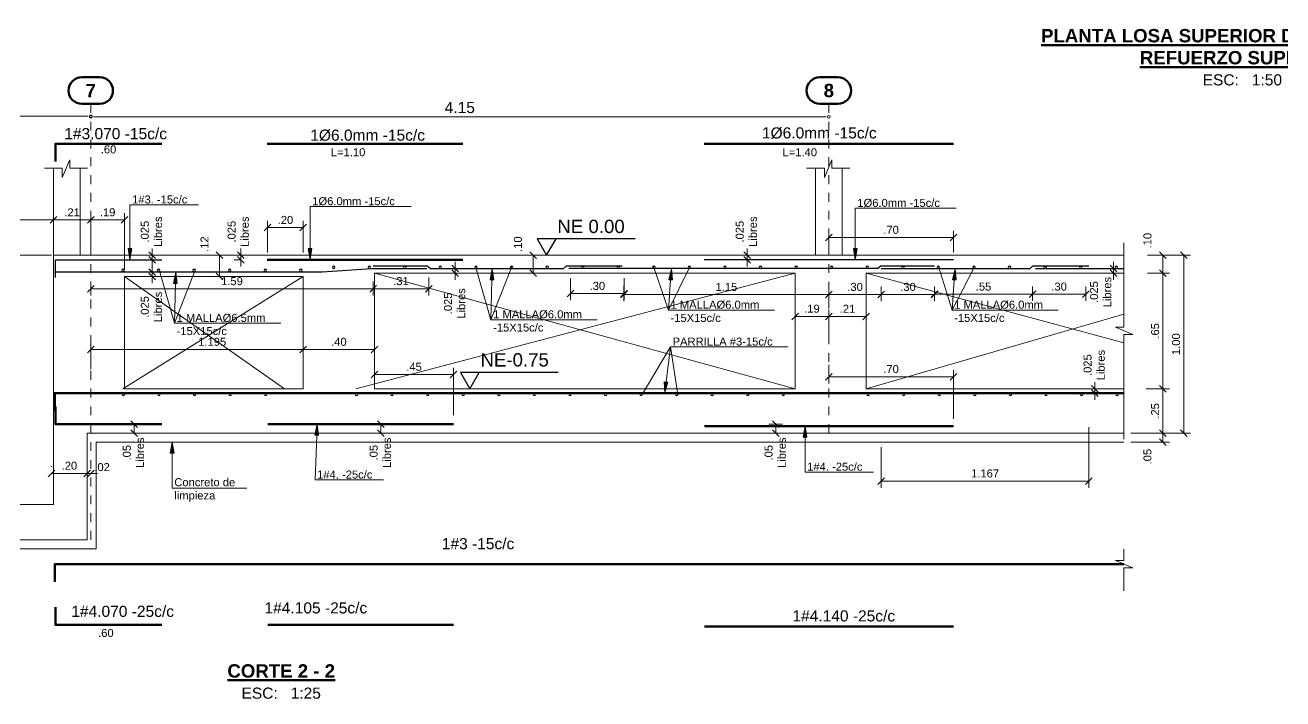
# Model space of a CAD drawing. Header units: metres. Extents: x 1.9 to 93.5, y 3.6 to 60.4.
# Drawn here: x 9.6 to 23.74, y 3.64 to 11.21 of the extents above; entities that cross this region are included whole.
import ezdxf

# ---------------------------------------------------------------- set-up
doc = ezdxf.new("R2010")
doc.units = ezdxf.units.M
doc.linetypes.add('-PYD EJES', pattern=[0.02, 0.0125, -0.0025, 0.0025, -0.0025])
for name, color, linetype, lineweight in [('3059-TOA-LOS-1_4_dwg-1', 7, 'Continuous', 20), ('COTAEJE', 9, 'Continuous', 13), ('COTAEJE-1', 7, 'Continuous', 9), ('COTAS', 9, 'Continuous', 13), ('COTAS-1', 7, 'Continuous', 9), ('EJES', 1, '-PYD EJES', 9), ('LINEAD', 7, 'Continuous', 20), ('REFUERZOM', 2, 'Continuous', 30), ('REFUERZOS', 3, 'Continuous', 50), ('TEXEJES', 3, 'Continuous', 50), ('TEXEJES-1', 7, 'Continuous', 50), ('TEXTOD', 7, 'Continuous', 20), ('TEXTOG', 3, 'Continuous', 50), ('TEXTOM', 2, 'Continuous', 30), ('TEXTOM-1', 7, 'Continuous', 30), ('VARIOS', 8, 'Continuous', 9), ('VARIOS-2', 7, 'Continuous', 9)]:
    doc.layers.add(name, color=color, linetype=linetype, lineweight=lineweight)
doc.styles.add('Swis721 Ex BT', font='swisse.ttf', dxfattribs={"height": 0.045})
doc.styles.add('Swis721 Ex BT_1', font='swisse.ttf', dxfattribs={"height": 0.075})
doc.styles.add('Swis721 Ex BT_2', font='swisse.ttf', dxfattribs={"height": 0.0625})
doc.styles.add('Swis721 Ex BT_B', font='swisseb.ttf', dxfattribs={"height": 0.075})
doc.styles.add('Swis721 Ex BT_B_1', font='swisseb.ttf', dxfattribs={"height": 0.15})
doc.styles.add('Swis721 LtEx BT', font='swissel.ttf', dxfattribs={"height": 0.0625})
doc.styles.add('Swis721 LtEx BT_1', font='swissel.ttf', dxfattribs={"height": 0.045})
doc.styles.add('Swis721 LtEx BT_4', font='swissel.ttf', dxfattribs={"height": 0.125})

# ---------------------------------------------------------------- blocks, each defined once
blk = doc.blocks.new('3059-TOA-LOS-1_4_dwg__U20-4209255-19_ZI_ALL_Estructura_TOA_LOS-1_4')
at = {"layer": 'TEXEJES'}
for p, q in [((-0.1627, -0.0375), (-0.0627, -0.0375)), ((-0.0627, -0.1875), (-0.1627, -0.1875))]:
    blk.add_line(p, q, dxfattribs=at)
for centre, start, end in [((-0.1627, -0.1125), 90, 270), ((-0.0627, -0.1125), 270, 90)]:
    blk.add_arc(centre, 0.075, start, end, dxfattribs=at)
blk = doc.blocks.new('3059-TOA-LOS-1_4_dwg__Dot-4209256-19_ZI_ALL_Estructura_TOA_LOS-1_4')
at = {"layer": 'COTAEJE'}
blk.add_line((-0.5, 0), (-1, 0), dxfattribs=at)
for start, end in [(360, 180), (180, 360)]:
    blk.add_arc((0, 0), 0.25, start, end, dxfattribs=at)
blk = doc.blocks.new('3059-TOA-LOS-1_4_dwg__U23-4209258-19_ZI_ALL_Estructura_TOA_LOS-1_4')
at = {"layer": 'TEXTOM', "flags": 128}
blk.add_lwpolyline([(0.6378, 0.3819), (0.0881, 0.3819), (0.141, 0.2903), (0.1938, 0.3819)], dxfattribs=at)
blk = doc.blocks.new('3059-TOA-LOS-1_4_dwg__Oblique-4209254-19_ZI_ALL_Estructura_TOA_LOS-1_4')
at = {"layer": 'COTAS'}
blk.add_line((-0.5, -0.5), (0.5, 0.5), dxfattribs=at)
blk = doc.blocks.new('3059-TOA-LOS-1_4_dwg__U223-4209259-19_ZI_ALL_Estructura_TOA_LOS-1_4')
at = {"layer": 'REFUERZOM'}
blk.add_circle((0, 0), 0.00702, dxfattribs=at)
blk = doc.blocks.new('3059-TOA-LOS-1_4_dwg__U224-4209260-19_ZI_ALL_Estructura_TOA_LOS-1_4')
for p in [(0, 0), (0.2, 0), (0.4, 0), (0.6, 0), (0.8, 0), (1, 0), (1.2, 0), (1.4, 0), (1.6, 0), (1.8, 0), (2, 0), (2.2, 0), (2.4, 0), (2.6, 0), (2.8, 0), (3, 0), (3.2, 0), (3.4, 0), (3.6, 0), (3.8, 0), (4, 0), (4.2, 0), (4.4, 0)]:
    blk.add_blockref('3059-TOA-LOS-1_4_dwg__U223-4209259-19_ZI_ALL_Estructura_TOA_LOS-1_4', p)
blk = doc.blocks.new('3059-TOA-LOS-1_4_dwg__U231-4209265-19_ZI_ALL_Estructura_TOA_LOS-1_4')
at = {"layer": 'REFUERZOM'}
blk.add_circle((0, 0), 0.00702, dxfattribs=at)
blk = doc.blocks.new('3059-TOA-LOS-1_4_dwg__U232-4209266-19_ZI_ALL_Estructura_TOA_LOS-1_4')
for p in [(0, 0), (0.2, 0), (0.4, 0), (0.6, 0), (0.8, 0)]:
    blk.add_blockref('3059-TOA-LOS-1_4_dwg__U231-4209265-19_ZI_ALL_Estructura_TOA_LOS-1_4', p)
blk = doc.blocks.new('3059-TOA-LOS-1_4_dwg__U233-4209267-19_ZI_ALL_Estructura_TOA_LOS-1_4')
at = {"layer": 'REFUERZOM'}
blk.add_circle((0, 0), 0.00702, dxfattribs=at)
blk = doc.blocks.new('3059-TOA-LOS-1_4_dwg__U234-4209268-19_ZI_ALL_Estructura_TOA_LOS-1_4')
for p in [(0, 0), (0.2, 0), (0.4, 0), (0.6, 0), (0.8, 0), (1, 0), (1.2, 0), (1.4, 0), (1.6, 0), (1.8, 0), (2, 0), (2.2, 0), (2.4, 0)]:
    blk.add_blockref('3059-TOA-LOS-1_4_dwg__U233-4209267-19_ZI_ALL_Estructura_TOA_LOS-1_4', p)
blk = doc.blocks.new('3059-TOA-LOS-1_4_dwg__U221-4209269-19_ZI_ALL_Estructura_TOA_LOS-1_4')
at = {"layer": 'REFUERZOM'}
blk.add_circle((0, 0), 0.00702, dxfattribs=at)
blk = doc.blocks.new('3059-TOA-LOS-1_4_dwg__U222-4209270-19_ZI_ALL_Estructura_TOA_LOS-1_4')
for p in [(0, 0), (0.2, 0), (0.4, 0), (0.6, 0), (0.8, 0), (1, 0), (1.2, 0), (1.4, 0)]:
    blk.add_blockref('3059-TOA-LOS-1_4_dwg__U221-4209269-19_ZI_ALL_Estructura_TOA_LOS-1_4', p)
blk = doc.blocks.new('3059-TOA-LOS-1_4_dwg__Oblique-4209271-19_ZI_ALL_Estructura_TOA_LOS-1_4')
at = {"layer": 'COTAS'}
blk.add_line((-0.5, -0.5), (0.5, 0.5), dxfattribs=at)
blk = doc.blocks.new('3059-TOA-LOS-1_4_dwg__U225-4209272-19_ZI_ALL_Estructura_TOA_LOS-1_4')
at = {"layer": 'REFUERZOM'}
blk.add_circle((0, 0), 0.00702, dxfattribs=at)
blk = doc.blocks.new('3059-TOA-LOS-1_4_dwg__U226-4209273-19_ZI_ALL_Estructura_TOA_LOS-1_4')
for p in [(0, 0), (0.2, 0), (0.4, 0), (0.6, 0), (0.8, 0), (1, 0)]:
    blk.add_blockref('3059-TOA-LOS-1_4_dwg__U225-4209272-19_ZI_ALL_Estructura_TOA_LOS-1_4', p)
blk = doc.blocks.new('3059-TOA-LOS-1_4_dwg_A$C24465bb3-4209274-19_ZI_ALL_Estructura_TOA_LOS-1_4')
at = {"layer": 'COTAEJE'}
for points in [[(0.1909, -0.5763), (0.1701, -0.5755), (0.1829, -0.5134)], [(2.9365, -0.5859), (2.9157, -0.5859), (2.9261, -0.5234)], [(-0.6219, -0.6759), (-0.6428, -0.6759), (-0.6323, -0.6134)]]:
    blk.add_hatch(color=256, dxfattribs=at).paths.add_polyline_path(points)
at = {"layer": 'TEXTOD'}
for points in [[(-0.8697, 0.4116), (-0.8801, 0.4741), (-0.8593, 0.4741)], [(0.1434, 0.4116), (0.133, 0.4741), (0.1538, 0.4741)], [(3.2082, 0.4116), (3.1978, 0.4741), (3.2187, 0.4741)], [(1.1762, 0.2979), (1.1554, 0.2984), (1.1673, 0.3607)], [(2.1805, 0.2976), (2.1597, 0.2991), (2.1747, 0.3607)], [(3.7755, 0.2976), (3.7547, 0.2991), (3.7696, 0.3606)], [(-0.6034, 0.2779), (-0.6242, 0.2784), (-0.6123, 0.3407)]]:
    blk.add_hatch(color=256, dxfattribs=at).paths.add_polyline_path(points)
at = {"layer": 'VARIOS'}
blk.add_hatch(color=256, dxfattribs=at).paths.add_polyline_path([(2.1372, -0.3375), (2.1346, -0.2742), (2.1553, -0.2768)])
at = {"layer": 'COTAEJE'}
for p, q in [((-2.97, 1.2179), (-1.12, 1.2179)), ((-1.06, 1.2145), (3.03, 1.2145)), ((0.1701, -0.5755), (0.1829, -0.5134)), ((0.1829, -0.5134), (0.1909, -0.5763)), ((2.9157, -0.5859), (2.9261, -0.5234)), ((2.9261, -0.5234), (2.9365, -0.5859)), ((-0.6428, -0.6759), (-0.6323, -0.6134)), ((-0.6323, -0.6134), (-0.6219, -0.6759)), ((0.1909, -0.5763), (0.1701, -0.5755)), ((2.9365, -0.5859), (2.9157, -0.5859)), ((-0.6219, -0.6759), (-0.6428, -0.6759))]:
    blk.add_line(p, q, dxfattribs=at)
at = {"layer": 'COTAEJE', "flags": 128}
for points in [[(0.1805, -0.5759), (0.1709, -0.8263), (0.1809, -0.8263), (0.5558, -0.8263)], [(2.9261, -0.5859), (2.9261, -0.7822), (2.9361, -0.7822), (3.311, -0.7822)], [(-0.6323, -0.6759), (-0.6323, -0.8723), (-0.6223, -0.8723), (-0.2126, -0.8723)]]:
    blk.add_lwpolyline(points, dxfattribs=at)
at = {"layer": 'COTAS'}
for p, q in [((-0.9, 0.3566), (-0.9, 0.6723)), ((-0.0954, 0.4516), (-0.0954, 0.6293)), ((-0.0954, 0.5918), (0.105, 0.5918)), ((0.105, 0.4516), (0.105, 0.6293)), ((3.06, 0.4516), (3.06, 0.5736)), ((3.76, 0.4516), (3.76, 0.5736)), ((3.76, 0.5361), (3.06, 0.5361)), ((-0.7854, 0.4366), (-0.7075, 0.4366)), ((-0.4052, 0.4366), (-0.4027, 0.4366)), ((-0.3652, 0.4366), (-0.3652, 0.3166)), ((-0.2504, 0.4366), (-0.2834, 0.4366)), ((1.3575, 0.4366), (1.36, 0.4366)), ((1.3975, 0.4366), (1.3975, 0.3366)), ((2.5595, 0.4366), (2.6374, 0.4366)), ((4.8508, 0.4366), (4.9752, 0.4366)), ((4.8666, 0.4366), (5.0929, 0.4366)), ((5.0554, 0.4366), (5.0554, -0.5634)), ((-0.7854, 0.4116), (-0.7075, 0.4116)), ((-0.2504, 0.4116), (-0.2834, 0.4116)), ((0.9194, 0.3616), (0.9973, 0.3616)), ((2.5595, 0.4116), (2.6374, 0.4116)), ((4.6192, 0.3616), (4.6971, 0.3616)), ((-1.09, 0.2886), (-1.09, 0.21)), ((-0.7854, 0.3416), (-0.7075, 0.3416)), ((-0.7854, 0.3166), (-0.7075, 0.3166)), ((-0.4052, 0.3166), (-0.4027, 0.3166)), ((0.8101, 0.3118), (0.8101, 0.21)), ((0.9194, 0.3366), (0.9973, 0.3366)), ((1.3575, 0.3366), (1.36, 0.3366)), ((1.6081, 0.3076), (1.6081, 0.1835)), ((1.9084, 0.308), (1.9084, 0.1835)), ((4.6192, 0.3366), (4.6971, 0.3366)), ((1.9084, 0.221), (1.6081, 0.221)), ((1.9081, 0.2641), (1.9081, 0.1779)), ((3.06, 0.2641), (3.06, 0.1779)), ((3.06, 0.2554), (3.06, 0.2529)), ((3.655, 0.2605), (3.655, 0.1779)), ((4.5049, 0.2614), (4.5049, 0.1795)), ((3.655, 0.1922), (3.655, 0.1795)), ((2.87, -0.0494), (2.87, 0.1304)), ((3.27, -0.0494), (3.27, 0.1304)), ((-1.09, -0.2034), (-1.09, -0.0558)), ((0.505, -0.0533), (0.505, -0.0558)), ((0.505, -0.2734), (0.505, -0.196)), ((0.95, -0.4623), (0.95, -0.196)), ((3.06, -0.1785), (3.06, -0.2836)), ((3.76, -0.4834), (3.76, -0.2086)), ((0.95, -0.2335), (0.505, -0.2335)), ((3.76, -0.2461), (3.06, -0.2461)), ((4.5155, -0.3134), (4.5934, -0.3134)), ((4.5155, -0.3384), (4.5934, -0.3384)), ((-0.8867, -0.5134), (-0.8088, -0.5134)), ((-0.8867, -0.5634), (-0.8088, -0.5634)), ((-0.8463, -0.5634), (-0.8463, -0.5134)), ((0.5014, -0.5134), (0.5793, -0.5134)), ((0.5014, -0.5634), (0.5793, -0.5634)), ((0.5418, -0.5634), (0.5418, -0.5134)), ((2.7218, -0.5134), (2.7998, -0.5134)), ((2.7218, -0.5634), (2.7998, -0.5634)), ((2.7623, -0.5634), (2.7623, -0.5134)), ((4.5219, -0.5298), (4.5219, -0.8706)), ((4.8619, -0.5634), (5.0929, -0.5634)), ((4.7585, -0.6134), (4.9752, -0.6134)), ((3.355, -0.6422), (3.355, -0.8706)), ((-1.31, -0.7496), (-1.31, -0.7521)), ((-1.09, -0.7496), (-1.09, -0.7521)), ((3.355, -0.8331), (4.5219, -0.8331))]:
    blk.add_line(p, q, dxfattribs=at)
at = {"layer": 'COTAS', "flags": 128}
for points in [[(-1.3, 0.6723), (-1.3, 0.4766)], [(-1.09, 0.6723), (-1.09, 0.4766)], [(4.9752, 0.3366), (4.8508, 0.3366)], [(3.355, 0.1779), (3.355, 0.2605)], [(3.06, 0.1304), (3.06, -0.0494)], [(0.105, -0.0558), (0.105, -0.0533)]]:
    blk.add_lwpolyline(points, close=True, dxfattribs=at)
for points in [[(-3.5, 0.6348), (-3.1, 0.6348), (-3, 0.6348), (-1.3, 0.6348), (-1.09, 0.6348), (-0.9, 0.6348)], [(-0.745, 0.3741), (-0.745, 0.4116), (-0.745, 0.4366), (-0.745, 0.4741)], [(-0.2459, 0.3741), (-0.2459, 0.4116), (-0.2459, 0.4366), (-0.2459, 0.4741)], [(2.5999, 0.3741), (2.5999, 0.4116), (2.5999, 0.4366), (2.5999, 0.4741)], [(4.9377, 0.4366), (4.9377, 0.3366), (4.9377, -0.3134), (4.9377, -0.5634), (4.9377, -0.6134)], [(-0.745, 0.3791), (-0.745, 0.3416), (-0.745, 0.3166), (-0.745, 0.2791)], [(0.9598, 0.3991), (0.9598, 0.3616), (0.9598, 0.3366), (0.9598, 0.2991)], [(4.6596, 0.3991), (4.6596, 0.3616), (4.6596, 0.3366), (4.6596, 0.2991)], [(0.498, 0.2472), (0.498, 0.21), (0.498, 0.2886)], [(0.8101, 0.2475), (0.498, 0.2475), (-1.09, 0.2475)], [(3.655, 0.2154), (3.355, 0.2154), (3.06, 0.2154), (1.9081, 0.2154)], [(3.655, 0.217), (4.2049, 0.217), (4.5049, 0.217)], [(4.2049, 0.2614), (4.2049, 0.1795), (4.2049, 0.211)], [(2.87, 0.0929), (3.06, 0.0929), (3.27, 0.0929)], [(0.505, -0.0933), (0.105, -0.0933), (-1.09, -0.0933)], [(4.5559, -0.3759), (4.5559, -0.3384), (4.5559, -0.3134), (4.5559, -0.2759)], [(4.8508, -0.3134), (4.9752, -0.3134), (4.8441, -0.3134)], [(4.8508, -0.5634), (4.9752, -0.5634), (4.7585, -0.5634)], [(-1.11, -0.7496), (-1.11, -0.7521), (-1.11, -0.7987)], [(-1.1475, -0.7896), (-1.11, -0.7896), (-1.31, -0.7896)], [(-1.11, -0.7896), (-1.09, -0.7896), (-1.0525, -0.7896)]]:
    blk.add_lwpolyline(points, dxfattribs=at)
at = {"layer": 'EJES'}
for p, q in [((-1.09, 1.2869), (-1.09, -1.2177)), ((3.06, 1.2869), (3.06, -0.5901))]:
    blk.add_line(p, q, dxfattribs=at)
at = {"layer": 'LINEAD', "flags": 128}
for points in [[(-1.3, 0.9256), (-1.3, 0.4366), (-1.15, 0.4366), (-1.15, 0.9262)], [(2.985, 0.9256), (2.985, 0.4366), (3.135, 0.4366), (3.135, 0.9262)], [(4.7185, 0.4366), (-1.3, 0.4366), (-1.3, -0.9634), (-3.1, -0.9634), (-3.1, 0.4366), (-4.9038, 0.4366)], [(4.7185, -0.3134), (3.27, -0.3134), (3.27, 0.3366), (4.7185, 0.3366)], [(-4.9038, -0.5634), (-3.3, -0.5634), (-3.3, -1.1634), (-1.11, -1.1634), (-1.11, -0.5634), (4.7185, -0.5634)]]:
    blk.add_lwpolyline(points, dxfattribs=at)
for points in [[(-0.9, 0.3166), (0.105, 0.3166), (0.105, -0.3134), (-0.9, -0.3134)], [(0.505, 0.3366), (2.87, 0.3366), (2.87, -0.3134), (0.505, -0.3134)]]:
    blk.add_lwpolyline(points, close=True, dxfattribs=at)
at = {"layer": 'REFUERZOM'}
for p, q in [((3.76, 0.4116), (2.3586, 0.4116)), ((4.7185, 0.361), (4.2219, 0.361))]:
    blk.add_line(p, q, dxfattribs=at)
at = {"layer": 'REFUERZOM', "flags": 128}
for points in [[(0.8, 0.3611), (0.491, 0.3611), (0.2113, 0.3416), (-1.2932, 0.3416)], [(-1.2887, 0.3116), (-1.2887, 0.3992), (-1.2887, 0.4116), (-0.6907, 0.4116)], [(1.8984, 0.376), (1.5834, 0.3753), (1.5665, 0.3603), (0.8195, 0.3603), (0.8008, 0.3756), (0.498, 0.3756)], [(3.655, 0.3756), (3.352, 0.3756), (3.3352, 0.3616), (1.5981, 0.3616)], [(4.5219, 0.3756), (4.2047, 0.3756), (4.1907, 0.361), (3.355, 0.361)]]:
    blk.add_lwpolyline(points, dxfattribs=at)
at = {"layer": 'REFUERZOS'}
for p, q in [((1.002, 1.063), (-0.098, 1.063)), ((3.76, 1.063), (2.3586, 1.063)), ((-0.098, 0.4116), (1.002, 0.4116)), ((-0.095, -0.5134), (0.95, -0.5134)), ((2.36, -0.5234), (3.76, -0.5234)), ((-0.095, -1.6406), (0.95, -1.6406)), ((2.36, -1.6505), (3.76, -1.6505))]:
    blk.add_line(p, q, dxfattribs=at)
at = {"layer": 'REFUERZOS', "flags": 128}
for points in [[(-1.2887, 0.963), (-1.2887, 1.0507), (-1.2887, 1.063), (-0.6907, 1.063)], [(4.7185, -0.3384), (-1.2925, -0.3384), (-1.2925, -0.4384)], [(-0.69, -0.5134), (-1.289, -0.5134), (-1.289, -0.4134)], [(4.7185, -1.2994), (-1.2925, -1.2994), (-1.2925, -1.3994)], [(-0.69, -1.6406), (-1.289, -1.6406), (-1.289, -1.5406)]]:
    blk.add_lwpolyline(points, dxfattribs=at)
at = {"layer": 'TEXTOD'}
for p, q in [((-0.8697, 0.4116), (-0.8801, 0.4741)), ((-0.8801, 0.4741), (-0.8593, 0.4741)), ((-0.8593, 0.4741), (-0.8697, 0.4116)), ((0.1434, 0.4116), (0.133, 0.4741)), ((0.133, 0.4741), (0.1538, 0.4741)), ((0.1538, 0.4741), (0.1434, 0.4116)), ((3.2082, 0.4116), (3.1978, 0.4741)), ((3.1978, 0.4741), (3.2187, 0.4741)), ((3.2187, 0.4741), (3.2082, 0.4116)), ((1.1554, 0.2984), (1.1673, 0.3607)), ((1.1673, 0.3607), (1.1762, 0.2979)), ((2.1597, 0.2991), (2.1747, 0.3607)), ((2.1747, 0.3607), (2.1805, 0.2976)), ((3.7547, 0.2991), (3.7696, 0.3606)), ((3.7696, 0.3606), (3.7755, 0.2976)), ((-0.6242, 0.2784), (-0.6123, 0.3407)), ((-0.6123, 0.3407), (-0.6034, 0.2779)), ((1.1762, 0.2979), (1.1554, 0.2984)), ((2.1805, 0.2976), (2.1597, 0.2991)), ((3.7755, 0.2976), (3.7547, 0.2991)), ((-0.6034, 0.2779), (-0.6242, 0.2784))]:
    blk.add_line(p, q, dxfattribs=at)
at = {"layer": 'TEXTOD', "flags": 128}
for points in [[(-0.8697, 0.4741), (-0.8697, 0.7194), (-0.8597, 0.7194), (-0.4848, 0.7194)], [(0.1434, 0.4741), (0.1434, 0.7099), (0.1534, 0.7099), (0.711, 0.7099)], [(3.2082, 0.4741), (3.2082, 0.7004), (3.2182, 0.7004), (3.7759, 0.7004)], [(1.2757, 0.3686), (1.1604, 0.0743), (1.0757, 0.3686)], [(2.276, 0.3686), (2.1578, 0.1283), (2.076, 0.3686)], [(3.878, 0.3686), (3.7527, 0.1283), (3.678, 0.3686)], [(-0.5039, 0.3486), (-0.6192, 0.0543), (-0.7039, 0.3486)], [(1.1658, 0.2982), (1.1604, 0.0743), (1.1704, 0.0743), (1.7575, 0.0743)], [(2.1701, 0.2983), (2.1578, 0.1283), (2.1678, 0.1283), (2.7549, 0.1283)], [(3.7651, 0.2983), (3.7527, 0.1283), (3.7627, 0.1283), (4.3498, 0.1283)], [(-0.6138, 0.2782), (-0.6192, 0.0543), (-0.6092, 0.0543), (-0.0221, 0.0543)]]:
    blk.add_lwpolyline(points, dxfattribs=at)
at = {"layer": 'VARIOS'}
for p, q in [((-3.1, 0.4366), (-1.31, 0.4366)), ((-0.91, -0.3134), (0.105, 0.3166)), ((-0.9, 0.3166), (0, -0.3134)), ((0.4, -0.3134), (2.87, 0.3366)), ((0.505, 0.3366), (2.87, -0.3134)), ((3.27, 0.3366), (4.7185, -0.056)), ((3.27, -0.3134), (4.7185, 0.105)), ((2.1372, -0.3375), (2.1346, -0.2742)), ((2.1346, -0.2742), (2.1553, -0.2768)), ((2.1553, -0.2768), (2.1372, -0.3375))]:
    blk.add_line(p, q, dxfattribs=at)
at = {"layer": 'VARIOS', "flags": 128}
for points in [[(-1.35, 0.9256), (-1.25, 0.9256), (-1.25, 0.8742), (-1.2076, 0.9725), (-1.2076, 0.9256), (-1.1076, 0.9256)], [(2.935, 0.9256), (3.035, 0.9256), (3.035, 0.8742), (3.0774, 0.9725), (3.0774, 0.9256), (3.1774, 0.9256)], [(4.7185, -0.5978), (4.7185, -0.0097), (4.7698, -0.0097), (4.6716, 0.0327), (4.7185, 0.0327), (4.7185, 0.5071)], [(2.2112, -0.3454), (2.1696, -0.079), (2.0112, -0.3454)], [(2.145, -0.2755), (2.1696, -0.079), (2.1796, -0.079), (2.8289, -0.079)], [(-4.9038, -0.6134), (-3.35, -0.6134), (-3.35, -1.2134), (-1.06, -1.2134), (-1.06, -0.6134), (4.7185, -0.6134)], [(4.7185, -1.449), (4.7185, -1.3206), (4.7698, -1.3206), (4.6716, -1.2783), (4.7185, -1.2783), (4.7185, -1.2144)]]:
    blk.add_lwpolyline(points, dxfattribs=at)
for name, p in [('3059-TOA-LOS-1_4_dwg__U20-4209255-19_ZI_ALL_Estructura_TOA_LOS-1_4', (-0.9773, 1.4744)), ('3059-TOA-LOS-1_4_dwg__U20-4209255-19_ZI_ALL_Estructura_TOA_LOS-1_4', (3.1727, 1.4744)), ('3059-TOA-LOS-1_4_dwg__U23-4209258-19_ZI_ALL_Estructura_TOA_LOS-1_4', (1.3324, 0.1462)), ('3059-TOA-LOS-1_4_dwg__U23-4209258-19_ZI_ALL_Estructura_TOA_LOS-1_4', (0.9, -0.6038))]:
    blk.add_blockref(name, p)
for name, p, xscale, yscale, zscale in [('3059-TOA-LOS-1_4_dwg__Dot-4209256-19_ZI_ALL_Estructura_TOA_LOS-1_4', (-1.09, 1.2179), 0.03, 0.03, 0.03), ('3059-TOA-LOS-1_4_dwg__Dot-4209256-19_ZI_ALL_Estructura_TOA_LOS-1_4', (3.06, 1.2145), 0.03, 0.03, 0.03), ('3059-TOA-LOS-1_4_dwg__Oblique-4209254-19_ZI_ALL_Estructura_TOA_LOS-1_4', (-1.3, 0.6348), 0.0375, 0.0375, 0.0375), ('3059-TOA-LOS-1_4_dwg__Oblique-4209254-19_ZI_ALL_Estructura_TOA_LOS-1_4', (-1.09, 0.6348), 0.0375, 0.0375, 0.0375), ('3059-TOA-LOS-1_4_dwg__Oblique-4209254-19_ZI_ALL_Estructura_TOA_LOS-1_4', (-0.9, 0.6348), 0.0375, 0.0375, 0.0375), ('3059-TOA-LOS-1_4_dwg__Oblique-4209254-19_ZI_ALL_Estructura_TOA_LOS-1_4', (0.105, 0.5918), 0.0375, 0.0375, 0.0375), ('3059-TOA-LOS-1_4_dwg__Oblique-4209254-19_ZI_ALL_Estructura_TOA_LOS-1_4', (3.76, 0.5361), 0.0375, 0.0375, 0.0375), ('3059-TOA-LOS-1_4_dwg__Oblique-4209254-19_ZI_ALL_Estructura_TOA_LOS-1_4', (0.498, 0.2475), 0.0375, 0.0375, 0.0375), ('3059-TOA-LOS-1_4_dwg__Oblique-4209254-19_ZI_ALL_Estructura_TOA_LOS-1_4', (0.8101, 0.2475), 0.0375, 0.0375, 0.0375), ('3059-TOA-LOS-1_4_dwg__Oblique-4209254-19_ZI_ALL_Estructura_TOA_LOS-1_4', (1.9084, 0.221), 0.0375, 0.0375, 0.0375), ('3059-TOA-LOS-1_4_dwg__Oblique-4209254-19_ZI_ALL_Estructura_TOA_LOS-1_4', (3.06, 0.2154), 0.0375, 0.0375, 0.0375), ('3059-TOA-LOS-1_4_dwg__Oblique-4209254-19_ZI_ALL_Estructura_TOA_LOS-1_4', (3.355, 0.2154), 0.0375, 0.0375, 0.0375), ('3059-TOA-LOS-1_4_dwg__Oblique-4209254-19_ZI_ALL_Estructura_TOA_LOS-1_4', (3.655, 0.2154), 0.0375, 0.0375, 0.0375), ('3059-TOA-LOS-1_4_dwg__Oblique-4209254-19_ZI_ALL_Estructura_TOA_LOS-1_4', (4.2049, 0.217), 0.0375, 0.0375, 0.0375), ('3059-TOA-LOS-1_4_dwg__Oblique-4209254-19_ZI_ALL_Estructura_TOA_LOS-1_4', (4.5049, 0.217), 0.0375, 0.0375, 0.0375), ('3059-TOA-LOS-1_4_dwg__Oblique-4209254-19_ZI_ALL_Estructura_TOA_LOS-1_4', (3.06, 0.0929), 0.0375, 0.0375, 0.0375), ('3059-TOA-LOS-1_4_dwg__Oblique-4209254-19_ZI_ALL_Estructura_TOA_LOS-1_4', (3.27, 0.0929), 0.0375, 0.0375, 0.0375), ('3059-TOA-LOS-1_4_dwg__Oblique-4209254-19_ZI_ALL_Estructura_TOA_LOS-1_4', (0.105, -0.0933), 0.0375, 0.0375, 0.0375), ('3059-TOA-LOS-1_4_dwg__Oblique-4209254-19_ZI_ALL_Estructura_TOA_LOS-1_4', (0.505, -0.0933), 0.0375, 0.0375, 0.0375), ('3059-TOA-LOS-1_4_dwg__Oblique-4209254-19_ZI_ALL_Estructura_TOA_LOS-1_4', (0.95, -0.2335), 0.0375, 0.0375, 0.0375), ('3059-TOA-LOS-1_4_dwg__Oblique-4209254-19_ZI_ALL_Estructura_TOA_LOS-1_4', (3.76, -0.2461), 0.0375, 0.0375, 0.0375), ('3059-TOA-LOS-1_4_dwg__Oblique-4209271-19_ZI_ALL_Estructura_TOA_LOS-1_4', (-1.11, -0.7896), 0.0375, 0.0375, 0.0375), ('3059-TOA-LOS-1_4_dwg__Oblique-4209271-19_ZI_ALL_Estructura_TOA_LOS-1_4', (-1.11, -0.7896), 0.0375, 0.0375, 0.0375), ('3059-TOA-LOS-1_4_dwg__Oblique-4209271-19_ZI_ALL_Estructura_TOA_LOS-1_4', (4.5219, -0.8331), 0.0375, 0.0375, 0.0375)]:
    blk.add_blockref(name, p, dxfattribs=dict(xscale=xscale, yscale=yscale, zscale=zscale))
for name, p, xscale, yscale, zscale, rotation in [('3059-TOA-LOS-1_4_dwg__Dot-4209256-19_ZI_ALL_Estructura_TOA_LOS-1_4', (-1.09, 1.2145), 0.03, 0.03, 0.03, 180), ('3059-TOA-LOS-1_4_dwg__Oblique-4209254-19_ZI_ALL_Estructura_TOA_LOS-1_4', (-1.3, 0.6348), 0.0375, 0.0375, 0.0375, 180), ('3059-TOA-LOS-1_4_dwg__Oblique-4209254-19_ZI_ALL_Estructura_TOA_LOS-1_4', (-1.09, 0.6348), 0.0375, 0.0375, 0.0375, 180), ('3059-TOA-LOS-1_4_dwg__Oblique-4209254-19_ZI_ALL_Estructura_TOA_LOS-1_4', (-0.0954, 0.5918), 0.0375, 0.0375, 0.0375, 180), ('3059-TOA-LOS-1_4_dwg__Oblique-4209254-19_ZI_ALL_Estructura_TOA_LOS-1_4', (3.06, 0.5361), 0.0375, 0.0375, 0.0375, 180), ('3059-TOA-LOS-1_4_dwg__Oblique-4209254-19_ZI_ALL_Estructura_TOA_LOS-1_4', (-0.745, 0.4366), 0.0375, 0.0375, 0.0375, 270), ('3059-TOA-LOS-1_4_dwg__Oblique-4209254-19_ZI_ALL_Estructura_TOA_LOS-1_4', (-0.745, 0.4116), 0.0375, 0.0375, 0.0375, 90), ('3059-TOA-LOS-1_4_dwg__Oblique-4209254-19_ZI_ALL_Estructura_TOA_LOS-1_4', (-0.3652, 0.4366), 0.0375, 0.0375, 0.0375, 90), ('3059-TOA-LOS-1_4_dwg__Oblique-4209254-19_ZI_ALL_Estructura_TOA_LOS-1_4', (-0.2459, 0.4366), 0.0375, 0.0375, 0.0375, 270), ('3059-TOA-LOS-1_4_dwg__Oblique-4209254-19_ZI_ALL_Estructura_TOA_LOS-1_4', (-0.2459, 0.4116), 0.0375, 0.0375, 0.0375, 90), ('3059-TOA-LOS-1_4_dwg__Oblique-4209254-19_ZI_ALL_Estructura_TOA_LOS-1_4', (1.3975, 0.4366), 0.0375, 0.0375, 0.0375, 90), ('3059-TOA-LOS-1_4_dwg__Oblique-4209254-19_ZI_ALL_Estructura_TOA_LOS-1_4', (2.5999, 0.4366), 0.0375, 0.0375, 0.0375, 270), ('3059-TOA-LOS-1_4_dwg__Oblique-4209254-19_ZI_ALL_Estructura_TOA_LOS-1_4', (2.5999, 0.4116), 0.0375, 0.0375, 0.0375, 90), ('3059-TOA-LOS-1_4_dwg__Oblique-4209254-19_ZI_ALL_Estructura_TOA_LOS-1_4', (4.9377, 0.4366), 0.0375, 0.0375, 0.0375, 90), ('3059-TOA-LOS-1_4_dwg__Oblique-4209254-19_ZI_ALL_Estructura_TOA_LOS-1_4', (5.0554, 0.4366), 0.0375, 0.0375, 0.0375, 90), ('3059-TOA-LOS-1_4_dwg__Oblique-4209254-19_ZI_ALL_Estructura_TOA_LOS-1_4', (-0.745, 0.3416), 0.0375, 0.0375, 0.0375, 270), ('3059-TOA-LOS-1_4_dwg__Oblique-4209254-19_ZI_ALL_Estructura_TOA_LOS-1_4', (0.9598, 0.3616), 0.0375, 0.0375, 0.0375, 270), ('3059-TOA-LOS-1_4_dwg__Oblique-4209254-19_ZI_ALL_Estructura_TOA_LOS-1_4', (0.9598, 0.3366), 0.0375, 0.0375, 0.0375, 90), ('3059-TOA-LOS-1_4_dwg__Oblique-4209254-19_ZI_ALL_Estructura_TOA_LOS-1_4', (1.3975, 0.3366), 0.0375, 0.0375, 0.0375, 270), ('3059-TOA-LOS-1_4_dwg__Oblique-4209254-19_ZI_ALL_Estructura_TOA_LOS-1_4', (4.6596, 0.3616), 0.0375, 0.0375, 0.0375, 270), ('3059-TOA-LOS-1_4_dwg__Oblique-4209254-19_ZI_ALL_Estructura_TOA_LOS-1_4', (4.6596, 0.3366), 0.0375, 0.0375, 0.0375, 90), ('3059-TOA-LOS-1_4_dwg__Oblique-4209254-19_ZI_ALL_Estructura_TOA_LOS-1_4', (4.9377, 0.3366), 0.0375, 0.0375, 0.0375, 270), ('3059-TOA-LOS-1_4_dwg__Oblique-4209254-19_ZI_ALL_Estructura_TOA_LOS-1_4', (4.9377, 0.3366), 0.0375, 0.0375, 0.0375, 90), ('3059-TOA-LOS-1_4_dwg__Oblique-4209254-19_ZI_ALL_Estructura_TOA_LOS-1_4', (-0.745, 0.3166), 0.0375, 0.0375, 0.0375, 90), ('3059-TOA-LOS-1_4_dwg__Oblique-4209254-19_ZI_ALL_Estructura_TOA_LOS-1_4', (-0.3652, 0.3166), 0.0375, 0.0375, 0.0375, 270), ('3059-TOA-LOS-1_4_dwg__Oblique-4209254-19_ZI_ALL_Estructura_TOA_LOS-1_4', (-1.09, 0.2475), 0.0375, 0.0375, 0.0375, 180), ('3059-TOA-LOS-1_4_dwg__Oblique-4209254-19_ZI_ALL_Estructura_TOA_LOS-1_4', (0.498, 0.2475), 0.0375, 0.0375, 0.0375, 180), ('3059-TOA-LOS-1_4_dwg__Oblique-4209254-19_ZI_ALL_Estructura_TOA_LOS-1_4', (1.6081, 0.221), 0.0375, 0.0375, 0.0375, 180), ('3059-TOA-LOS-1_4_dwg__Oblique-4209254-19_ZI_ALL_Estructura_TOA_LOS-1_4', (1.9081, 0.2154), 0.0375, 0.0375, 0.0375, 180), ('3059-TOA-LOS-1_4_dwg__Oblique-4209254-19_ZI_ALL_Estructura_TOA_LOS-1_4', (3.06, 0.2154), 0.0375, 0.0375, 0.0375, 180), ('3059-TOA-LOS-1_4_dwg__Oblique-4209254-19_ZI_ALL_Estructura_TOA_LOS-1_4', (3.355, 0.2154), 0.0375, 0.0375, 0.0375, 180), ('3059-TOA-LOS-1_4_dwg__Oblique-4209254-19_ZI_ALL_Estructura_TOA_LOS-1_4', (3.655, 0.217), 0.0375, 0.0375, 0.0375, 180), ('3059-TOA-LOS-1_4_dwg__Oblique-4209254-19_ZI_ALL_Estructura_TOA_LOS-1_4', (4.2049, 0.217), 0.0375, 0.0375, 0.0375, 180), ('3059-TOA-LOS-1_4_dwg__Oblique-4209254-19_ZI_ALL_Estructura_TOA_LOS-1_4', (2.87, 0.0929), 0.0375, 0.0375, 0.0375, 180), ('3059-TOA-LOS-1_4_dwg__Oblique-4209254-19_ZI_ALL_Estructura_TOA_LOS-1_4', (3.06, 0.0929), 0.0375, 0.0375, 0.0375, 180), ('3059-TOA-LOS-1_4_dwg__Oblique-4209254-19_ZI_ALL_Estructura_TOA_LOS-1_4', (-1.09, -0.0933), 0.0375, 0.0375, 0.0375, 180), ('3059-TOA-LOS-1_4_dwg__Oblique-4209254-19_ZI_ALL_Estructura_TOA_LOS-1_4', (0.105, -0.0933), 0.0375, 0.0375, 0.0375, 180), ('3059-TOA-LOS-1_4_dwg__Oblique-4209254-19_ZI_ALL_Estructura_TOA_LOS-1_4', (0.505, -0.2335), 0.0375, 0.0375, 0.0375, 180), ('3059-TOA-LOS-1_4_dwg__Oblique-4209254-19_ZI_ALL_Estructura_TOA_LOS-1_4', (3.06, -0.2461), 0.0375, 0.0375, 0.0375, 180), ('3059-TOA-LOS-1_4_dwg__Oblique-4209254-19_ZI_ALL_Estructura_TOA_LOS-1_4', (4.5559, -0.3134), 0.0375, 0.0375, 0.0375, 270), ('3059-TOA-LOS-1_4_dwg__Oblique-4209254-19_ZI_ALL_Estructura_TOA_LOS-1_4', (4.5559, -0.3384), 0.0375, 0.0375, 0.0375, 90), ('3059-TOA-LOS-1_4_dwg__Oblique-4209254-19_ZI_ALL_Estructura_TOA_LOS-1_4', (4.9377, -0.3134), 0.0375, 0.0375, 0.0375, 270), ('3059-TOA-LOS-1_4_dwg__Oblique-4209254-19_ZI_ALL_Estructura_TOA_LOS-1_4', (4.9377, -0.3134), 0.0375, 0.0375, 0.0375, 90), ('3059-TOA-LOS-1_4_dwg__Oblique-4209254-19_ZI_ALL_Estructura_TOA_LOS-1_4', (-0.8463, -0.5134), 0.0375, 0.0375, 0.0375, 90), ('3059-TOA-LOS-1_4_dwg__Oblique-4209254-19_ZI_ALL_Estructura_TOA_LOS-1_4', (0.5418, -0.5134), 0.0375, 0.0375, 0.0375, 90), ('3059-TOA-LOS-1_4_dwg__Oblique-4209254-19_ZI_ALL_Estructura_TOA_LOS-1_4', (2.7623, -0.5134), 0.0375, 0.0375, 0.0375, 90), ('3059-TOA-LOS-1_4_dwg__Oblique-4209254-19_ZI_ALL_Estructura_TOA_LOS-1_4', (-0.8463, -0.5634), 0.0375, 0.0375, 0.0375, 270), ('3059-TOA-LOS-1_4_dwg__Oblique-4209254-19_ZI_ALL_Estructura_TOA_LOS-1_4', (0.5418, -0.5634), 0.0375, 0.0375, 0.0375, 270), ('3059-TOA-LOS-1_4_dwg__Oblique-4209254-19_ZI_ALL_Estructura_TOA_LOS-1_4', (2.7623, -0.5634), 0.0375, 0.0375, 0.0375, 270), ('3059-TOA-LOS-1_4_dwg__Oblique-4209254-19_ZI_ALL_Estructura_TOA_LOS-1_4', (4.9377, -0.5634), 0.0375, 0.0375, 0.0375, 270), ('3059-TOA-LOS-1_4_dwg__Oblique-4209254-19_ZI_ALL_Estructura_TOA_LOS-1_4', (4.9377, -0.5634), 0.0375, 0.0375, 0.0375, 90), ('3059-TOA-LOS-1_4_dwg__Oblique-4209254-19_ZI_ALL_Estructura_TOA_LOS-1_4', (5.0554, -0.5634), 0.0375, 0.0375, 0.0375, 270), ('3059-TOA-LOS-1_4_dwg__Oblique-4209254-19_ZI_ALL_Estructura_TOA_LOS-1_4', (4.9377, -0.6134), 0.0375, 0.0375, 0.0375, 270), ('3059-TOA-LOS-1_4_dwg__Oblique-4209271-19_ZI_ALL_Estructura_TOA_LOS-1_4', (-1.31, -0.7896), 0.0375, 0.0375, 0.0375, 180), ('3059-TOA-LOS-1_4_dwg__Oblique-4209271-19_ZI_ALL_Estructura_TOA_LOS-1_4', (-1.09, -0.7896), 0.0375, 0.0375, 0.0375, 180), ('3059-TOA-LOS-1_4_dwg__Oblique-4209271-19_ZI_ALL_Estructura_TOA_LOS-1_4', (3.355, -0.8331), 0.0375, 0.0375, 0.0375, 180)]:
    blk.add_blockref(name, p, dxfattribs=dict(xscale=xscale, yscale=yscale, zscale=zscale, rotation=rotation))
at = {"extrusion": (0, 0, -1), "zscale": -1}
for name, p in [('3059-TOA-LOS-1_4_dwg__U226-4209273-19_ZI_ALL_Estructura_TOA_LOS-1_4', (-0.0913, 0.351)), ('3059-TOA-LOS-1_4_dwg__U224-4209260-19_ZI_ALL_Estructura_TOA_LOS-1_4', (-4.676, 0.3686))]:
    blk.add_blockref(name, p, dxfattribs=at)
at = {"extrusion": (0, 0, -1), "zscale": -1, "rotation": 180}
for name, p in [('3059-TOA-LOS-1_4_dwg__U232-4209266-19_ZI_ALL_Estructura_TOA_LOS-1_4', (0.9063, -0.3454)), ('3059-TOA-LOS-1_4_dwg__U234-4209268-19_ZI_ALL_Estructura_TOA_LOS-1_4', (-0.4042, -0.3454)), ('3059-TOA-LOS-1_4_dwg__U222-4209270-19_ZI_ALL_Estructura_TOA_LOS-1_4', (-3.281, -0.3454))]:
    blk.add_blockref(name, p, dxfattribs=at)
at = {"layer": 'COTAEJE-1'}
for s, insert, char_height, width, attachment_point, line_spacing_factor, style in [('4.15', (0.985, 1.2982), 0.0625, 0.23579, 2, 0.989083, 'Swis721 LtEx BT'), ('.60', (-0.9464, 1.0539), 0.045, 0.124195, 3, 0.989072, 'Swis721 Ex BT'), ('L=1.10', (0.26, 1.0381), 0.045, 0.283712, 1, 0.989072, 'Swis721 Ex BT'), ('L=1.40', (2.7996, 1.0381), 0.045, 0.283712, 1, 0.989072, 'Swis721 Ex BT'), ('1#4. -25c/c', (0.1829, -0.7733), 0.045, 0.456901, 1, 0.989072, 'Swis721 Ex BT'), ('1#4. -25c/c', (2.9381, -0.7293), 0.045, 0.456901, 1, 0.989072, 'Swis721 Ex BT'), ('Concreto de\\Plimpieza', (-0.6203, -0.8165), 0.045, 0.495071, 1, 0.989072, 'Swis721 Ex BT'), ('.60', (-1.0488, -1.6635), 0.045, 0.124195, 1, 0.989072, 'Swis721 Ex BT')]:
    blk.add_mtext(s, dxfattribs=dict(at, insert=insert, char_height=char_height, width=width, attachment_point=attachment_point, line_spacing_factor=line_spacing_factor, style=style))
at = {"layer": 'COTAS-1', "char_height": 0.045, "attachment_point": 2, "line_spacing_factor": 0.989083, "style": 'Swis721 LtEx BT_1'}
for s, insert, width in [('.21', (-1.195, 0.7001), 0.121347), ('.19', (-0.995, 0.7007), 0.121347), ('.20', (0.0048, 0.6577), 0.121347), ('.70', (3.41, 0.6019), 0.121347), ('1.59', (-0.296, 0.3134), 0.169771), ('.31', (0.6541, 0.3134), 0.121347), ('.30', (1.7583, 0.2868), 0.121347), ('.30', (4.3549, 0.2829), 0.121347), ('1.15', (2.484, 0.2812), 0.169771), ('.30', (3.2075, 0.2812), 0.121347), ('.30', (3.505, 0.2812), 0.121347), ('.55', (3.93, 0.2829), 0.121347), ('.19', (2.965, 0.1587), 0.121347), ('.21', (3.165, 0.1582), 0.121347), ('1.195', (-0.4073, -0.0274), 0.218196), ('.40', (0.305, -0.0274), 0.121347), ('.45', (0.7275, -0.1677), 0.121347), ('.70', (3.41, -0.1802), 0.121347), ('.20', (-1.21, -0.7237), 0.121347), ('.02', (-1.0263, -0.7317), 0.121347), ('1.167', (3.9385, -0.7672), 0.218196)]:
    blk.add_mtext(s, dxfattribs=dict(at, insert=insert, width=width))
at = {"layer": 'COTAS-1', "char_height": 0.045, "attachment_point": 2, "rotation": 90, "line_spacing_factor": 0.989083, "style": 'Swis721 LtEx BT_1'}
for s, insert, width in [('.025\\PLibres', (-0.8087, 0.569), 0.234717), ('.025\\PLibres', (-0.3207, 0.569), 0.234717), ('.025\\PLibres', (2.5362, 0.569), 0.234717), ('.12', (-0.473, 0.4989), 0.121347), ('.10', (1.2892, 0.4989), 0.121347), ('.10', (4.8288, 0.5186), 0.121347), ('.025\\PLibres', (4.5285, 0.2296), 0.234717), ('.025\\PLibres', (-0.8087, 0.1458), 0.234717), ('.025\\PLibres', (0.8961, 0.1658), 0.234717), ('.65', (4.8719, 0.0116), 0.121347), ('1.00', (4.9896, -0.0634), 0.169771), ('.025\\PLibres', (4.4922, -0.181), 0.234717), ('.25', (4.8718, -0.4384), 0.121347), ('.05\\PLibres', (-0.91, -0.6732), 0.234717), ('.05\\PLibres', (0.4781, -0.6732), 0.234717), ('.05\\PLibres', (2.6986, -0.6732), 0.234717), ('.05', (4.8288, -0.6953), 0.121347)]:
    blk.add_mtext(s, dxfattribs=dict(at, insert=insert, width=width))
at = {"layer": 'TEXEJES-1', "char_height": 0.075, "width": 0.090201, "attachment_point": 2, "line_spacing_factor": 0.989072, "style": 'Swis721 Ex BT_B'}
for s, insert in [('\\fSwis721 Ex BT|b1|i0|c0|p34|;7', (-1.09, 1.3998)), ('\\fSwis721 Ex BT|b1|i0|c0|p34|;8', (3.06, 1.3998))]:
    blk.add_mtext(s, dxfattribs=dict(at, insert=insert))
at = {"layer": 'TEXTOD'}
for s, insert, char_height, width, attachment_point, line_spacing_factor, style in [('1#3. -15c/c', (-0.8577, 0.7724), 0.045, 0.456901, 1, 0.989072, 'Swis721 Ex BT'), ('1Ø6.0mm -15c/c', (0.1554, 0.7627), 0.045, 0.675097, 1, 0.989072, 'Swis721 Ex BT'), ('1Ø6.0mm -15c/c', (3.2202, 0.7533), 0.045, 0.675097, 1, 0.989072, 'Swis721 Ex BT'), ('1 MALLAØ6.0mm\\P-15X15c/c', (2.1698, 0.1811), 0.045, 0.712127, 1, 0.989072, 'Swis721 Ex BT'), ('1 MALLAØ6.0mm\\P-15X15c/c', (3.7647, 0.1811), 0.045, 0.712127, 1, 0.989072, 'Swis721 Ex BT'), ('1 MALLAØ6.5mm\\P-15X15c/c', (-0.6072, 0.1071), 0.045, 0.712127, 1, 0.989072, 'Swis721 Ex BT'), ('1 MALLAØ6.0mm\\P-15X15c/c', (1.1724, 0.1271), 0.045, 0.712127, 1, 0.989072, 'Swis721 Ex BT'), ('ESC:   1:25', (-0.0192, -1.9931), 0.0625, 0.599762, 2, 0.989083, 'Swis721 LtEx BT')]:
    blk.add_mtext(s, dxfattribs=dict(at, insert=insert, char_height=char_height, width=width, attachment_point=attachment_point, line_spacing_factor=line_spacing_factor, style=style))
at = {"layer": 'TEXTOG', "insert": (-0.0192, -1.8621), "char_height": 0.075, "width": 0.893464, "attachment_point": 2, "line_spacing_factor": 0.989072, "style": 'Swis721 Ex BT_B'}
blk.add_mtext('\\LCORTE 2 - 2', dxfattribs=at)
at = {"layer": 'TEXTOM', "char_height": 0.0625, "attachment_point": 1, "line_spacing_factor": 0.989072, "style": 'Swis721 Ex BT_2'}
for s, insert, width in [('1#3.070 -15c/c', (-1.2388, 1.1512), 0.841091), ('1Ø6.0mm -15c/c', (0.1442, 1.1427), 0.937623), ('1Ø6.0mm -15c/c', (2.6838, 1.1554), 0.937623), ('1#3 -15c/c', (0.8838, -1.153), 0.599762), ('1#4.070 -25c/c', (-1.1994, -1.5333), 0.841091), ('1#4.105 -25c/c', (-0.1131, -1.514), 0.841091), ('1#4.140 -25c/c', (2.8552, -1.5591), 0.841091)]:
    blk.add_mtext(s, dxfattribs=dict(at, insert=insert, width=width))
at = {"layer": 'TEXTOM-1', "char_height": 0.075, "attachment_point": 1, "line_spacing_factor": 0.989072, "style": 'Swis721 Ex BT_1'}
for s, insert, width in [('NE 0.00', (1.5337, 0.6362), 0.526963), ('NE-0.75', (1.1014, -0.1138), 0.543105)]:
    blk.add_mtext(s, dxfattribs=dict(at, insert=insert, width=width))
at = {"layer": 'VARIOS-2', "insert": (2.1816, -0.0261), "char_height": 0.045, "width": 0.78334, "attachment_point": 1, "line_spacing_factor": 0.989072, "style": 'Swis721 Ex BT'}
blk.add_mtext('PARRILLA #3-15c/c', dxfattribs=at)
blk = doc.blocks.new('3059-TOA-LOS-1_4_dwg-4060731-19_ZI_ALL_Estructura_TOA_LOS-1_4')
at = {"xscale": 2, "yscale": 2, "zscale": 2}
blk.add_blockref('3059-TOA-LOS-1_4_dwg_A$C24465bb3-4209274-19_ZI_ALL_Estructura_TOA_LOS-1_4', (12.514, 7.755), dxfattribs=at)
at = {"layer": 'TEXTOD', "insert": (23.284, 10.662), "char_height": 0.125, "width": 1.19947, "attachment_point": 2, "line_spacing_factor": 0.989083, "style": 'Swis721 LtEx BT_4'}
blk.add_mtext('ESC:   1:50', dxfattribs=at)
at = {"layer": 'TEXTOG', "insert": (23.284, 11.171), "char_height": 0.15, "width": 6.43526, "attachment_point": 2, "line_spacing_factor": 0.989072, "style": 'Swis721 Ex BT_B_1'}
blk.add_mtext('\\LPLANTA LOSA SUPERIOR DE CIMENTACIÓN\\PREFUERZO SUPERIOR', dxfattribs=at)

msp = doc.modelspace()

# ---------------------------------------------------------------- block references
at = {"layer": '3059-TOA-LOS-1_4_dwg-1'}
msp.add_blockref('3059-TOA-LOS-1_4_dwg-4060731-19_ZI_ALL_Estructura_TOA_LOS-1_4', (0, 0), dxfattribs=at)

doc.saveas('drawing.dxf')
